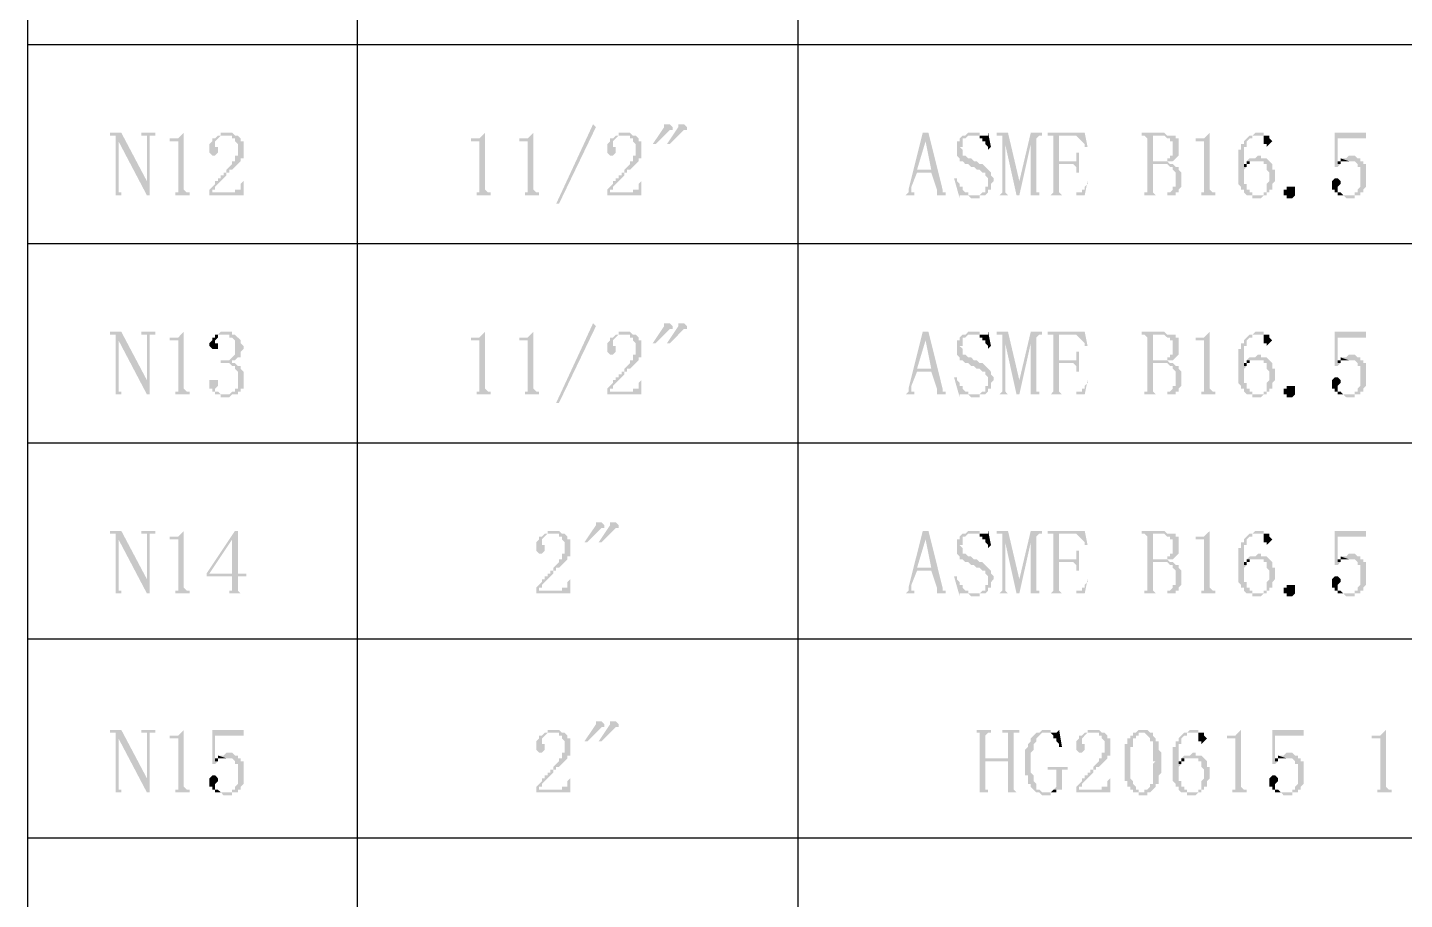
# Model space of a CAD drawing. Extents: x 51 to 246, y 3 to 417.
# Drawn here: x 180.97 to 201.49, y 258.25 to 271.23 of the extents above; entities that cross this region are included whole.
import ezdxf

# ---------------------------------------------------------------- set-up
doc = ezdxf.new("R2010")
doc.units = 0
doc.header["$MEASUREMENT"] = 0
doc.layers.add('_____1', color=160, linetype='Continuous')

msp = doc.modelspace()

# ---------------------------------------------------------------- hatches: boundary and pattern name
at = {"layer": '_____1'}
for points in [[(188.891, 268.605), (188.849, 268.605), (189.399, 269.79), (189.442, 269.748)], [(199.348, 269.663), (199.263, 269.663), (199.221, 269.621), (199.178, 269.621), (199.094, 269.536), (199.094, 269.494), (199.051, 269.494), (199.051, 269.409), (199.009, 269.409), (199.009, 268.901), (199.051, 268.859), (199.051, 268.816), (199.094, 268.816), (199.094, 268.774), (199.136, 268.732), (199.305, 268.732), (199.221, 268.732), (199.221, 268.774), (199.178, 268.774), (199.178, 268.816), (199.136, 268.816), (199.136, 268.901), (199.094, 268.901), (199.094, 269.113), (199.136, 269.155), (199.094, 269.155), (199.094, 269.451), (199.136, 269.451), (199.136, 269.536), (199.178, 269.578), (199.221, 269.578), (199.221, 269.621), (199.432, 269.621), (199.39, 269.621), (199.39, 269.663)], [(196.765, 268.943), (196.765, 268.901), (196.723, 268.859), (196.723, 268.816), (196.681, 268.816), (196.681, 268.774), (196.596, 268.774), (196.596, 268.732), (196.173, 268.732), (196.723, 268.732)], [(199.771, 268.689), (199.729, 268.689), (199.729, 268.732), (199.686, 268.732), (199.686, 268.816), (199.729, 268.816), (199.729, 268.859), (199.856, 268.859), (199.856, 268.732), (199.813, 268.689)], [(188.891, 265.641), (188.849, 265.641), (189.399, 266.827), (189.442, 266.784)], [(199.348, 266.7), (199.263, 266.7), (199.221, 266.657), (199.178, 266.657), (199.094, 266.573), (199.094, 266.53), (199.051, 266.53), (199.051, 266.446), (199.009, 266.446), (199.009, 265.938), (199.051, 265.895), (199.051, 265.853), (199.094, 265.853), (199.094, 265.811), (199.136, 265.768), (199.305, 265.768), (199.221, 265.768), (199.221, 265.811), (199.178, 265.811), (199.178, 265.853), (199.136, 265.853), (199.136, 265.938), (199.094, 265.938), (199.094, 266.149), (199.136, 266.192), (199.094, 266.192), (199.094, 266.488), (199.136, 266.488), (199.136, 266.573), (199.178, 266.615), (199.221, 266.615), (199.221, 266.657), (199.432, 266.657), (199.39, 266.657), (199.39, 266.7)], [(196.765, 265.98), (196.765, 265.938), (196.723, 265.895), (196.723, 265.853), (196.681, 265.853), (196.681, 265.811), (196.596, 265.811), (196.596, 265.768), (196.173, 265.768), (196.723, 265.768)], [(199.771, 265.726), (199.729, 265.726), (199.729, 265.768), (199.686, 265.768), (199.686, 265.853), (199.729, 265.853), (199.729, 265.895), (199.856, 265.895), (199.856, 265.768), (199.813, 265.726)], [(199.348, 263.736), (199.263, 263.736), (199.221, 263.694), (199.178, 263.694), (199.094, 263.609), (199.094, 263.567), (199.051, 263.567), (199.051, 263.482), (199.009, 263.482), (199.009, 262.974), (199.051, 262.932), (199.051, 262.89), (199.094, 262.89), (199.094, 262.847), (199.136, 262.805), (199.305, 262.805), (199.221, 262.805), (199.221, 262.847), (199.178, 262.847), (199.178, 262.89), (199.136, 262.89), (199.136, 262.974), (199.094, 262.974), (199.094, 263.186), (199.136, 263.228), (199.094, 263.228), (199.094, 263.525), (199.136, 263.525), (199.136, 263.609), (199.178, 263.652), (199.221, 263.652), (199.221, 263.694), (199.432, 263.694), (199.39, 263.694), (199.39, 263.736)], [(196.765, 263.017), (196.765, 262.974), (196.723, 262.932), (196.723, 262.89), (196.681, 262.89), (196.681, 262.847), (196.596, 262.847), (196.596, 262.805), (196.173, 262.805), (196.723, 262.805)], [(199.771, 262.763), (199.729, 262.763), (199.729, 262.805), (199.686, 262.805), (199.686, 262.89), (199.729, 262.89), (199.729, 262.932), (199.856, 262.932), (199.856, 262.805), (199.813, 262.763)], [(198.374, 260.773), (198.289, 260.773), (198.247, 260.731), (198.205, 260.731), (198.12, 260.646), (198.12, 260.604), (198.078, 260.604), (198.078, 260.519), (198.035, 260.519), (198.035, 260.011), (198.078, 259.969), (198.078, 259.926), (198.12, 259.926), (198.12, 259.884), (198.162, 259.842), (198.332, 259.842), (198.247, 259.842), (198.247, 259.884), (198.205, 259.884), (198.205, 259.926), (198.162, 259.926), (198.162, 260.011), (198.12, 260.011), (198.12, 260.223), (198.162, 260.265), (198.12, 260.265), (198.12, 260.561), (198.162, 260.561), (198.162, 260.646), (198.205, 260.688), (198.247, 260.688), (198.247, 260.731), (198.459, 260.731), (198.416, 260.731), (198.416, 260.773)]]:
    msp.add_hatch(color=7, dxfattribs=at).paths.add_polyline_path(points)
for points in [[(190.5, 269.79), (190.458, 269.79), (190.458, 269.748), (190.288, 269.494), (190.331, 269.494), (190.542, 269.705), (190.585, 269.705), (190.585, 269.748), (190.542, 269.79)], [(190.712, 269.79), (190.669, 269.79), (190.669, 269.748), (190.5, 269.494), (190.542, 269.494), (190.754, 269.705), (190.796, 269.705), (190.796, 269.748), (190.754, 269.79)], [(182.372, 269.663), (182.203, 269.663), (182.203, 269.621), (182.287, 269.621), (182.287, 269.578), (182.33, 269.536), (182.753, 268.732), (182.753, 268.943)], [(182.287, 269.578), (182.287, 268.732), (182.203, 268.732), (182.414, 268.732), (182.372, 268.732), (182.372, 268.774), (182.33, 268.774), (182.33, 269.536)], [(182.88, 269.663), (182.668, 269.663), (182.668, 269.621), (182.753, 269.621), (182.753, 268.732), (182.795, 268.732), (182.795, 269.621), (182.88, 269.621)], [(183.303, 269.663), (183.219, 269.578), (183.092, 269.578), (183.092, 269.536), (183.219, 269.536), (183.219, 268.774), (183.176, 268.774), (183.176, 268.732), (183.092, 268.732), (183.473, 268.732), (183.388, 268.732), (183.388, 268.774), (183.346, 268.774), (183.303, 268.816)], [(183.938, 269.663), (183.854, 269.663), (183.854, 269.621), (183.811, 269.621), (184.023, 269.621), (184.023, 269.578), (184.065, 269.578), (184.065, 269.536), (184.108, 269.494), (184.108, 269.324), (184.065, 269.324), (184.065, 269.24), (184.023, 269.24), (184.023, 269.197), (183.938, 269.113), (183.938, 269.07), (183.896, 269.07), (183.896, 269.028), (183.854, 269.028), (183.854, 268.986), (183.811, 268.986), (183.811, 268.943), (183.769, 268.943), (183.769, 268.901), (183.727, 268.859), (183.684, 268.816), (183.684, 268.774), (183.727, 268.774), (183.727, 268.816), (183.769, 268.816), (183.769, 268.859), (183.896, 268.986), (183.938, 269.028), (183.938, 269.07), (183.981, 269.07), (183.981, 269.113), (184.023, 269.113), (184.15, 269.24), (184.15, 269.282), (184.192, 269.282), (184.192, 269.536), (184.15, 269.536), (184.15, 269.578), (184.108, 269.621), (184.065, 269.621), (184.023, 269.663), (183.981, 269.663)], [(183.811, 269.621), (183.769, 269.578), (183.727, 269.578), (183.727, 269.536), (183.684, 269.494), (183.684, 269.367), (183.727, 269.324), (183.769, 269.324), (183.811, 269.367), (183.811, 269.451), (183.769, 269.451), (183.769, 269.536), (183.854, 269.621), (183.938, 269.621)], [(187.791, 269.663), (187.706, 269.578), (187.579, 269.578), (187.579, 269.536), (187.706, 269.536), (187.706, 268.774), (187.664, 268.774), (187.664, 268.732), (187.579, 268.732), (187.96, 268.732), (187.875, 268.732), (187.875, 268.774), (187.833, 268.774), (187.791, 268.816)], [(188.51, 269.663), (188.426, 269.578), (188.299, 269.578), (188.299, 269.536), (188.426, 269.536), (188.426, 268.774), (188.383, 268.774), (188.383, 268.732), (188.299, 268.732), (188.68, 268.732), (188.595, 268.732), (188.595, 268.774), (188.553, 268.774), (188.51, 268.816)], [(189.865, 269.663), (189.78, 269.663), (189.78, 269.621), (189.738, 269.621), (189.95, 269.621), (189.95, 269.578), (189.992, 269.578), (189.992, 269.536), (190.034, 269.494), (190.034, 269.324), (189.992, 269.324), (189.992, 269.24), (189.95, 269.24), (189.95, 269.197), (189.865, 269.113), (189.865, 269.07), (189.823, 269.07), (189.823, 269.028), (189.78, 269.028), (189.78, 268.986), (189.738, 268.986), (189.738, 268.943), (189.696, 268.943), (189.696, 268.901), (189.611, 268.816), (189.611, 268.774), (189.653, 268.774), (189.653, 268.816), (189.696, 268.816), (189.696, 268.859), (189.823, 268.986), (189.865, 269.028), (189.865, 269.07), (189.907, 269.07), (189.907, 269.113), (189.95, 269.113), (190.034, 269.197), (190.077, 269.24), (190.077, 269.282), (190.119, 269.282), (190.119, 269.536), (190.077, 269.536), (190.077, 269.578), (190.034, 269.621), (189.992, 269.621), (189.95, 269.663), (189.907, 269.663)], [(189.738, 269.621), (189.696, 269.578), (189.653, 269.578), (189.653, 269.536), (189.611, 269.494), (189.611, 269.367), (189.653, 269.324), (189.696, 269.324), (189.738, 269.367), (189.738, 269.451), (189.696, 269.451), (189.696, 269.536), (189.78, 269.621), (189.865, 269.621)], [(194.31, 269.663), (194.098, 268.816), (194.098, 268.774), (194.056, 268.732), (194.014, 268.732), (194.225, 268.732), (194.183, 268.732), (194.183, 268.774), (194.141, 268.774), (194.141, 268.859), (194.225, 269.07), (194.437, 269.07), (194.225, 269.113), (194.352, 269.536)], [(194.395, 269.663), (194.31, 269.663), (194.352, 269.536), (194.437, 269.113), (194.225, 269.113), (194.437, 269.07), (194.522, 268.816), (194.522, 268.732), (194.437, 268.732), (194.691, 268.732), (194.649, 268.732), (194.649, 268.774), (194.606, 268.774), (194.606, 268.816)], [(195.072, 269.663), (194.987, 269.663), (194.945, 269.621), (194.903, 269.621), (194.86, 269.578), (194.86, 269.536), (194.818, 269.536), (194.818, 269.324), (194.86, 269.282), (194.86, 269.24), (194.903, 269.24), (194.945, 269.197), (194.987, 269.197), (195.03, 269.155), (195.072, 269.155), (195.114, 269.113), (195.157, 269.113), (195.199, 269.07), (195.241, 269.07), (195.241, 269.028), (195.284, 268.986), (195.284, 268.859), (195.241, 268.859), (195.241, 268.774), (195.199, 268.774), (195.157, 268.732), (194.945, 268.732), (194.987, 268.732), (195.03, 268.689), (195.157, 268.689), (195.157, 268.732), (195.241, 268.732), (195.284, 268.774), (195.284, 268.816), (195.326, 268.816), (195.326, 268.901), (195.368, 268.943), (195.368, 268.986), (195.326, 269.028), (195.326, 269.07), (195.199, 269.197), (195.157, 269.197), (195.114, 269.24), (195.072, 269.24), (195.03, 269.282), (194.987, 269.282), (194.945, 269.324), (194.903, 269.324), (194.903, 269.409), (194.86, 269.451), (194.903, 269.451), (194.903, 269.578), (194.945, 269.578), (194.987, 269.621), (195.199, 269.621), (195.157, 269.621), (195.157, 269.663), (195.114, 269.663)], [(195.199, 269.621), (195.072, 269.621), (195.241, 269.621)], [(195.284, 269.663), (195.284, 269.621), (195.114, 269.621), (195.157, 269.621), (195.157, 269.578), (195.199, 269.578), (195.199, 269.536), (195.241, 269.536), (195.241, 269.494), (195.284, 269.451), (195.284, 269.409), (195.326, 269.451)], [(195.58, 269.663), (195.411, 269.663), (195.411, 269.621), (195.495, 269.621), (195.495, 269.578), (195.538, 269.494), (195.707, 268.732), (195.749, 268.943)], [(195.495, 269.578), (195.495, 268.774), (195.453, 268.732), (195.411, 268.732), (195.58, 268.732), (195.538, 268.774), (195.538, 269.494)], [(196.088, 269.663), (195.919, 269.663), (195.749, 268.943), (195.707, 268.732), (195.749, 268.732), (195.919, 269.494), (196.046, 269.621), (196.088, 269.621)], [(196.003, 269.578), (195.919, 269.494), (195.919, 268.732), (195.876, 268.732), (196.088, 268.732), (196.046, 268.732), (196.046, 268.774), (196.003, 268.774)], [(196.723, 269.663), (196.173, 269.663), (196.173, 269.621), (196.596, 269.621), (196.723, 269.494), (196.723, 269.451), (196.765, 269.451)], [(196.215, 269.621), (196.257, 269.621), (196.257, 268.774), (196.215, 268.732), (196.384, 268.732), (196.342, 268.774), (196.342, 269.197), (196.511, 269.197), (196.342, 269.24), (196.342, 269.621), (196.554, 269.621)], [(197.866, 269.663), (197.57, 269.663), (197.57, 269.621), (197.908, 269.621), (197.951, 269.578), (197.993, 269.578), (197.993, 269.536), (198.035, 269.536), (198.035, 269.324), (197.993, 269.324), (197.993, 269.282), (197.951, 269.282), (197.951, 269.24), (197.739, 269.24), (198.035, 269.24), (198.12, 269.324), (198.12, 269.578), (198.078, 269.578), (198.078, 269.621), (197.951, 269.621), (197.908, 269.663)], [(197.57, 269.621), (197.612, 269.621), (197.654, 269.578), (197.654, 268.774), (197.612, 268.774), (197.612, 268.732), (197.781, 268.732), (197.739, 268.774), (197.739, 269.197), (197.993, 269.197), (197.951, 269.24), (197.739, 269.24), (197.739, 269.621), (197.824, 269.621)], [(198.586, 269.663), (198.543, 269.621), (198.501, 269.578), (198.374, 269.578), (198.374, 269.536), (198.501, 269.536), (198.501, 268.774), (198.459, 268.774), (198.459, 268.732), (198.374, 268.732), (198.755, 268.732), (198.67, 268.732), (198.67, 268.774), (198.628, 268.774), (198.586, 268.816)], [(199.432, 269.621), (199.305, 269.621), (199.39, 269.621), (199.39, 269.494), (199.432, 269.494), (199.432, 269.451), (199.517, 269.536), (199.475, 269.578), (199.475, 269.621)], [(200.914, 269.663), (200.448, 269.663), (200.448, 269.155), (200.491, 269.155), (200.533, 269.197), (200.491, 269.197), (200.491, 269.578), (200.914, 269.578)], [(196.638, 269.367), (196.596, 269.367), (196.596, 269.24), (196.342, 269.24), (196.511, 269.197), (196.554, 269.197), (196.596, 269.155), (196.596, 269.07), (196.638, 269.07)], [(199.305, 269.324), (199.263, 269.282), (199.178, 269.282), (199.136, 269.24), (199.39, 269.24), (199.39, 269.197), (199.432, 269.197), (199.432, 269.113), (199.475, 269.07), (199.475, 268.943), (199.432, 268.901), (199.432, 268.774), (199.39, 268.774), (199.39, 268.732), (199.136, 268.732), (199.221, 268.732), (199.221, 268.689), (199.348, 268.689), (199.39, 268.732), (199.432, 268.732), (199.432, 268.774), (199.475, 268.774), (199.475, 268.816), (199.517, 268.816), (199.517, 268.901), (199.559, 268.943), (199.559, 269.113), (199.517, 269.113), (199.517, 269.197), (199.432, 269.282), (199.348, 269.282), (199.348, 269.324)], [(200.702, 269.324), (200.66, 269.324), (200.618, 269.282), (200.533, 269.282), (200.66, 269.24), (200.745, 269.24), (200.787, 269.197), (200.787, 269.155), (200.829, 269.155), (200.829, 268.859), (200.787, 268.816), (200.787, 268.774), (200.745, 268.774), (200.745, 268.732), (200.533, 268.732), (200.575, 268.732), (200.618, 268.689), (200.745, 268.689), (200.745, 268.732), (200.829, 268.732), (200.829, 268.774), (200.872, 268.774), (200.872, 268.816), (200.914, 268.859), (200.914, 269.197), (200.872, 269.197), (200.872, 269.24), (200.829, 269.24), (200.829, 269.282), (200.787, 269.282), (200.745, 269.324)], [(197.993, 269.197), (197.866, 269.197), (197.951, 269.197), (197.993, 269.155), (198.035, 269.155), (198.035, 269.113), (198.078, 269.07), (198.078, 268.859), (198.035, 268.859), (198.035, 268.816), (197.993, 268.774), (197.951, 268.774), (197.951, 268.732), (197.57, 268.732), (198.078, 268.732), (198.078, 268.774), (198.12, 268.774), (198.12, 268.816), (198.162, 268.859), (198.162, 269.07), (198.12, 269.113), (198.12, 269.155), (198.078, 269.155), (198.035, 269.197)], [(199.136, 269.24), (199.136, 269.197), (199.094, 269.197), (199.094, 269.155), (199.136, 269.155), (199.136, 269.197), (199.178, 269.197), (199.178, 269.24), (199.305, 269.24)], [(200.533, 269.282), (200.533, 269.24), (200.491, 269.24), (200.491, 269.197), (200.533, 269.197), (200.533, 269.24), (200.66, 269.24)], [(184.192, 268.943), (184.15, 268.901), (184.15, 268.816), (184.065, 268.816), (184.065, 268.774), (183.684, 268.774), (183.684, 268.732), (184.192, 268.732)], [(190.119, 268.943), (190.077, 268.901), (190.077, 268.816), (189.992, 268.816), (189.992, 268.774), (189.611, 268.774), (189.611, 268.732), (190.119, 268.732)], [(194.818, 268.986), (194.776, 268.986), (194.86, 268.689), (194.86, 268.732), (195.03, 268.732), (194.987, 268.732), (194.987, 268.774), (194.945, 268.774), (194.903, 268.816), (194.903, 268.859), (194.86, 268.859), (194.86, 268.901), (194.818, 268.943)], [(200.448, 268.986), (200.406, 268.943), (200.406, 268.816), (200.448, 268.816), (200.448, 268.774), (200.491, 268.774), (200.491, 268.732), (200.66, 268.732), (200.575, 268.732), (200.533, 268.774), (200.491, 268.774), (200.491, 268.859), (200.533, 268.901), (200.533, 268.943), (200.491, 268.986)], [(195.03, 268.732), (194.903, 268.732), (195.072, 268.732)], [(182.372, 266.7), (182.203, 266.7), (182.203, 266.657), (182.287, 266.657), (182.287, 266.615), (182.33, 266.573), (182.753, 265.768), (182.753, 265.98)], [(182.88, 266.7), (182.668, 266.7), (182.668, 266.657), (182.753, 266.657), (182.753, 265.768), (182.795, 265.768), (182.795, 266.657), (182.88, 266.657)], [(183.303, 266.7), (183.219, 266.615), (183.092, 266.615), (183.092, 266.573), (183.219, 266.573), (183.219, 265.811), (183.176, 265.811), (183.176, 265.768), (183.092, 265.768), (183.473, 265.768), (183.388, 265.768), (183.388, 265.811), (183.346, 265.811), (183.303, 265.853)], [(183.811, 266.657), (183.769, 266.657), (183.769, 266.615), (183.727, 266.615), (183.727, 266.573), (183.684, 266.53), (183.684, 266.488), (183.727, 266.446), (183.811, 266.446), (183.811, 266.53), (183.769, 266.53), (183.769, 266.573), (183.811, 266.615), (183.811, 266.657), (183.896, 266.657)], [(183.938, 266.7), (183.854, 266.7), (183.811, 266.657), (183.981, 266.657), (183.981, 266.615), (184.023, 266.615), (184.065, 266.573), (184.065, 266.361), (183.981, 266.276), (183.854, 266.276), (183.854, 266.234), (183.981, 266.234), (184.023, 266.192), (184.065, 266.192), (184.065, 266.149), (184.108, 266.107), (184.108, 265.853), (184.065, 265.853), (184.065, 265.811), (184.023, 265.811), (183.981, 265.768), (183.896, 265.768), (184.108, 265.768), (184.108, 265.811), (184.15, 265.811), (184.15, 265.853), (184.192, 265.853), (184.192, 266.107), (184.15, 266.149), (184.15, 266.192), (184.108, 266.192), (184.065, 266.234), (184.023, 266.234), (184.023, 266.276), (184.065, 266.276), (184.108, 266.319), (184.15, 266.319), (184.15, 266.403), (184.192, 266.446), (184.192, 266.488), (184.15, 266.53), (184.15, 266.573), (184.065, 266.657), (184.023, 266.657), (184.023, 266.7), (183.981, 266.7)], [(187.791, 266.7), (187.706, 266.615), (187.579, 266.615), (187.579, 266.573), (187.706, 266.573), (187.706, 265.811), (187.664, 265.811), (187.664, 265.768), (187.579, 265.768), (187.96, 265.768), (187.875, 265.768), (187.875, 265.811), (187.833, 265.811), (187.791, 265.853)], [(188.51, 266.7), (188.426, 266.615), (188.299, 266.615), (188.299, 266.573), (188.426, 266.573), (188.426, 265.811), (188.383, 265.811), (188.383, 265.768), (188.299, 265.768), (188.68, 265.768), (188.595, 265.768), (188.595, 265.811), (188.553, 265.811), (188.51, 265.853)], [(189.865, 266.7), (189.78, 266.7), (189.78, 266.657), (189.738, 266.657), (189.95, 266.657), (189.95, 266.615), (189.992, 266.615), (189.992, 266.573), (190.034, 266.53), (190.034, 266.361), (189.992, 266.361), (189.992, 266.276), (189.95, 266.276), (189.95, 266.234), (189.865, 266.149), (189.865, 266.107), (189.823, 266.107), (189.823, 266.065), (189.78, 266.065), (189.78, 266.022), (189.738, 266.022), (189.738, 265.98), (189.696, 265.98), (189.696, 265.938), (189.653, 265.895), (189.611, 265.853), (189.611, 265.811), (189.653, 265.811), (189.653, 265.853), (189.696, 265.853), (189.696, 265.895), (189.865, 266.065), (189.865, 266.107), (189.907, 266.107), (189.907, 266.149), (189.95, 266.149), (190.077, 266.276), (190.077, 266.319), (190.119, 266.319), (190.119, 266.573), (190.077, 266.573), (190.077, 266.615), (190.034, 266.657), (189.992, 266.657), (189.95, 266.7), (189.907, 266.7)], [(189.738, 266.657), (189.696, 266.615), (189.653, 266.615), (189.653, 266.573), (189.611, 266.53), (189.611, 266.403), (189.653, 266.361), (189.696, 266.361), (189.738, 266.403), (189.738, 266.488), (189.696, 266.488), (189.696, 266.573), (189.78, 266.657), (189.865, 266.657)], [(190.5, 266.827), (190.458, 266.827), (190.458, 266.784), (190.288, 266.53), (190.331, 266.53), (190.542, 266.742), (190.585, 266.742), (190.585, 266.784), (190.542, 266.827)], [(190.712, 266.827), (190.669, 266.827), (190.669, 266.784), (190.5, 266.53), (190.542, 266.53), (190.754, 266.742), (190.796, 266.742), (190.796, 266.784), (190.754, 266.827)], [(194.31, 266.7), (194.098, 265.853), (194.098, 265.811), (194.056, 265.768), (194.014, 265.768), (194.225, 265.768), (194.183, 265.768), (194.183, 265.811), (194.141, 265.811), (194.141, 265.895), (194.225, 266.107), (194.437, 266.107), (194.225, 266.149), (194.352, 266.573)], [(194.395, 266.7), (194.31, 266.7), (194.352, 266.573), (194.437, 266.149), (194.225, 266.149), (194.437, 266.107), (194.522, 265.853), (194.522, 265.768), (194.437, 265.768), (194.691, 265.768), (194.649, 265.768), (194.649, 265.811), (194.606, 265.811), (194.606, 265.853)], [(195.072, 266.7), (194.987, 266.7), (194.945, 266.657), (194.903, 266.657), (194.86, 266.615), (194.86, 266.573), (194.818, 266.573), (194.818, 266.361), (194.86, 266.319), (194.86, 266.276), (194.903, 266.276), (194.945, 266.234), (194.987, 266.234), (195.03, 266.192), (195.072, 266.192), (195.114, 266.149), (195.157, 266.149), (195.199, 266.107), (195.241, 266.107), (195.241, 266.065), (195.284, 266.022), (195.284, 265.895), (195.241, 265.895), (195.241, 265.811), (195.199, 265.811), (195.157, 265.768), (194.945, 265.768), (194.987, 265.768), (195.03, 265.726), (195.157, 265.726), (195.157, 265.768), (195.241, 265.768), (195.284, 265.811), (195.284, 265.853), (195.326, 265.853), (195.326, 265.938), (195.368, 265.98), (195.368, 266.022), (195.326, 266.065), (195.326, 266.107), (195.199, 266.234), (195.157, 266.234), (195.114, 266.276), (195.072, 266.276), (195.03, 266.319), (194.987, 266.319), (194.945, 266.361), (194.903, 266.361), (194.903, 266.446), (194.86, 266.488), (194.903, 266.488), (194.903, 266.615), (194.945, 266.615), (194.987, 266.657), (195.199, 266.657), (195.157, 266.657), (195.157, 266.7), (195.114, 266.7)], [(195.199, 266.657), (195.072, 266.657), (195.241, 266.657)], [(195.284, 266.7), (195.284, 266.657), (195.114, 266.657), (195.157, 266.657), (195.157, 266.615), (195.199, 266.615), (195.199, 266.573), (195.241, 266.573), (195.241, 266.53), (195.284, 266.488), (195.284, 266.446), (195.326, 266.488)], [(195.58, 266.7), (195.411, 266.7), (195.411, 266.657), (195.495, 266.657), (195.495, 266.615), (195.538, 266.53), (195.707, 265.768), (195.749, 265.98)], [(196.088, 266.7), (195.919, 266.7), (195.749, 265.98), (195.707, 265.768), (195.749, 265.768), (195.919, 266.53), (196.046, 266.657), (196.088, 266.657)], [(196.723, 266.7), (196.173, 266.7), (196.173, 266.657), (196.596, 266.657), (196.723, 266.53), (196.723, 266.488), (196.765, 266.488)], [(196.215, 266.657), (196.257, 266.657), (196.257, 265.811), (196.215, 265.768), (196.384, 265.768), (196.342, 265.811), (196.342, 266.234), (196.511, 266.234), (196.342, 266.276), (196.342, 266.657), (196.554, 266.657)], [(197.866, 266.7), (197.57, 266.7), (197.57, 266.657), (197.908, 266.657), (197.951, 266.615), (197.993, 266.615), (197.993, 266.573), (198.035, 266.573), (198.035, 266.361), (197.993, 266.361), (197.993, 266.319), (197.951, 266.319), (197.951, 266.276), (197.739, 266.276), (198.035, 266.276), (198.12, 266.361), (198.12, 266.615), (198.078, 266.615), (198.078, 266.657), (197.951, 266.657), (197.908, 266.7)], [(197.57, 266.657), (197.612, 266.657), (197.654, 266.615), (197.654, 265.811), (197.612, 265.811), (197.612, 265.768), (197.781, 265.768), (197.739, 265.811), (197.739, 266.234), (197.993, 266.234), (197.951, 266.276), (197.739, 266.276), (197.739, 266.657), (197.824, 266.657)], [(198.586, 266.7), (198.543, 266.657), (198.501, 266.615), (198.374, 266.615), (198.374, 266.573), (198.501, 266.573), (198.501, 265.811), (198.459, 265.811), (198.459, 265.768), (198.374, 265.768), (198.755, 265.768), (198.67, 265.768), (198.67, 265.811), (198.628, 265.811), (198.586, 265.853)], [(199.432, 266.657), (199.305, 266.657), (199.39, 266.657), (199.39, 266.53), (199.432, 266.53), (199.432, 266.488), (199.517, 266.573), (199.475, 266.615), (199.475, 266.657)], [(200.914, 266.7), (200.448, 266.7), (200.448, 266.192), (200.491, 266.192), (200.533, 266.234), (200.491, 266.234), (200.491, 266.615), (200.914, 266.615)], [(182.287, 266.615), (182.287, 265.768), (182.203, 265.768), (182.414, 265.768), (182.372, 265.768), (182.372, 265.811), (182.33, 265.811), (182.33, 266.573)], [(195.495, 266.615), (195.495, 265.811), (195.453, 265.768), (195.411, 265.768), (195.58, 265.768), (195.538, 265.811), (195.538, 266.53)], [(196.003, 266.615), (195.919, 266.53), (195.919, 265.768), (195.876, 265.768), (196.088, 265.768), (196.046, 265.768), (196.046, 265.811), (196.003, 265.811)], [(196.638, 266.403), (196.596, 266.403), (196.596, 266.276), (196.342, 266.276), (196.511, 266.234), (196.554, 266.234), (196.596, 266.192), (196.596, 266.107), (196.638, 266.107)], [(197.993, 266.234), (197.866, 266.234), (197.951, 266.234), (197.993, 266.192), (198.035, 266.192), (198.035, 266.149), (198.078, 266.107), (198.078, 265.895), (198.035, 265.895), (198.035, 265.853), (197.993, 265.811), (197.951, 265.811), (197.951, 265.768), (197.57, 265.768), (198.078, 265.768), (198.078, 265.811), (198.12, 265.811), (198.12, 265.853), (198.162, 265.895), (198.162, 266.107), (198.12, 266.149), (198.12, 266.192), (198.078, 266.192), (198.035, 266.234)], [(199.136, 266.276), (199.136, 266.234), (199.094, 266.234), (199.094, 266.192), (199.136, 266.192), (199.136, 266.234), (199.178, 266.234), (199.178, 266.276), (199.305, 266.276)], [(199.305, 266.361), (199.263, 266.319), (199.178, 266.319), (199.136, 266.276), (199.39, 266.276), (199.39, 266.234), (199.432, 266.234), (199.432, 266.149), (199.475, 266.107), (199.475, 265.98), (199.432, 265.938), (199.432, 265.811), (199.39, 265.811), (199.39, 265.768), (199.136, 265.768), (199.221, 265.768), (199.221, 265.726), (199.348, 265.726), (199.39, 265.768), (199.432, 265.768), (199.432, 265.811), (199.475, 265.811), (199.475, 265.853), (199.517, 265.853), (199.517, 265.938), (199.559, 265.98), (199.559, 266.149), (199.517, 266.149), (199.517, 266.234), (199.475, 266.276), (199.432, 266.319), (199.348, 266.319), (199.348, 266.361)], [(200.533, 266.319), (200.533, 266.276), (200.491, 266.276), (200.491, 266.234), (200.533, 266.234), (200.533, 266.276), (200.66, 266.276)], [(200.702, 266.361), (200.66, 266.361), (200.618, 266.319), (200.533, 266.319), (200.66, 266.276), (200.745, 266.276), (200.787, 266.234), (200.787, 266.192), (200.829, 266.192), (200.829, 265.895), (200.787, 265.853), (200.787, 265.811), (200.745, 265.811), (200.745, 265.768), (200.533, 265.768), (200.575, 265.768), (200.618, 265.726), (200.745, 265.726), (200.745, 265.768), (200.829, 265.768), (200.829, 265.811), (200.872, 265.811), (200.872, 265.853), (200.914, 265.895), (200.914, 266.234), (200.872, 266.234), (200.872, 266.276), (200.829, 266.276), (200.829, 266.319), (200.787, 266.319), (200.745, 266.361)], [(194.818, 266.022), (194.776, 266.022), (194.86, 265.726), (194.86, 265.768), (195.03, 265.768), (194.987, 265.768), (194.987, 265.811), (194.945, 265.811), (194.903, 265.853), (194.903, 265.895), (194.86, 265.895), (194.86, 265.938), (194.818, 265.98)], [(200.448, 266.022), (200.406, 265.98), (200.406, 265.853), (200.448, 265.853), (200.448, 265.811), (200.491, 265.811), (200.491, 265.768), (200.66, 265.768), (200.575, 265.768), (200.533, 265.811), (200.491, 265.811), (200.491, 265.895), (200.533, 265.938), (200.533, 265.98), (200.491, 266.022)], [(183.727, 265.98), (183.684, 265.98), (183.684, 265.853), (183.727, 265.853), (183.727, 265.811), (183.769, 265.811), (183.769, 265.768), (183.854, 265.768), (183.854, 265.726), (183.981, 265.726), (184.023, 265.768), (184.065, 265.768), (183.854, 265.768), (183.811, 265.811), (183.769, 265.811), (183.769, 265.853), (183.811, 265.895), (183.811, 265.98), (183.769, 265.98)], [(190.119, 265.98), (190.077, 265.938), (190.077, 265.853), (189.992, 265.853), (189.992, 265.811), (189.611, 265.811), (189.611, 265.768), (190.119, 265.768)], [(195.03, 265.768), (194.903, 265.768), (195.072, 265.768)], [(189.484, 263.863), (189.442, 263.863), (189.442, 263.821), (189.272, 263.567), (189.315, 263.567), (189.526, 263.779), (189.569, 263.779), (189.569, 263.821), (189.526, 263.863)], [(189.696, 263.863), (189.653, 263.863), (189.653, 263.821), (189.484, 263.567), (189.526, 263.567), (189.738, 263.779), (189.78, 263.779), (189.78, 263.821), (189.738, 263.863)], [(182.372, 263.736), (182.203, 263.736), (182.203, 263.694), (182.287, 263.694), (182.287, 263.652), (182.33, 263.609), (182.753, 262.805), (182.753, 263.017)], [(182.287, 263.652), (182.287, 262.805), (182.203, 262.805), (182.414, 262.805), (182.372, 262.805), (182.372, 262.847), (182.33, 262.847), (182.33, 263.609)], [(182.88, 263.736), (182.668, 263.736), (182.668, 263.694), (182.753, 263.694), (182.753, 262.805), (182.795, 262.805), (182.795, 263.694), (182.88, 263.694)], [(183.303, 263.736), (183.219, 263.652), (183.092, 263.652), (183.092, 263.609), (183.219, 263.609), (183.219, 262.847), (183.176, 262.847), (183.176, 262.805), (183.092, 262.805), (183.473, 262.805), (183.388, 262.805), (183.388, 262.847), (183.346, 262.847), (183.303, 262.89)], [(184.108, 263.736), (184.065, 263.736), (183.642, 263.101), (183.642, 263.059), (184.023, 263.059), (184.023, 262.847), (183.981, 262.847), (183.981, 262.805), (183.854, 262.805), (184.235, 262.805), (184.15, 262.805), (184.108, 262.847), (184.108, 263.059), (184.235, 263.059), (184.235, 263.101), (183.684, 263.101), (184.023, 263.609)], [(184.108, 263.736), (184.023, 263.609), (184.023, 263.101), (183.684, 263.101), (184.108, 263.101)], [(188.807, 263.736), (188.722, 263.736), (188.722, 263.694), (188.68, 263.694), (188.891, 263.694), (188.891, 263.652), (188.934, 263.652), (188.934, 263.609), (188.976, 263.567), (188.976, 263.398), (188.934, 263.398), (188.934, 263.313), (188.891, 263.313), (188.891, 263.271), (188.807, 263.186), (188.807, 263.144), (188.764, 263.144), (188.764, 263.101), (188.722, 263.101), (188.722, 263.059), (188.68, 263.059), (188.68, 263.017), (188.637, 263.017), (188.637, 262.974), (188.553, 262.89), (188.553, 262.847), (188.595, 262.847), (188.595, 262.89), (188.637, 262.89), (188.637, 262.932), (188.764, 263.059), (188.807, 263.101), (188.807, 263.144), (188.849, 263.144), (188.849, 263.186), (188.891, 263.186), (188.976, 263.271), (189.018, 263.313), (189.018, 263.355), (189.061, 263.355), (189.061, 263.609), (189.018, 263.609), (189.018, 263.652), (188.976, 263.694), (188.934, 263.694), (188.891, 263.736), (188.849, 263.736)], [(188.68, 263.694), (188.637, 263.652), (188.595, 263.652), (188.595, 263.609), (188.553, 263.567), (188.553, 263.44), (188.595, 263.398), (188.637, 263.398), (188.68, 263.44), (188.68, 263.525), (188.637, 263.525), (188.637, 263.609), (188.722, 263.694), (188.807, 263.694)], [(194.31, 263.736), (194.098, 262.89), (194.098, 262.847), (194.056, 262.805), (194.014, 262.805), (194.225, 262.805), (194.183, 262.805), (194.183, 262.847), (194.141, 262.847), (194.141, 262.932), (194.225, 263.144), (194.437, 263.144), (194.225, 263.186), (194.352, 263.609)], [(194.395, 263.736), (194.31, 263.736), (194.352, 263.609), (194.437, 263.186), (194.225, 263.186), (194.437, 263.144), (194.522, 262.89), (194.522, 262.805), (194.437, 262.805), (194.691, 262.805), (194.649, 262.805), (194.649, 262.847), (194.606, 262.847), (194.606, 262.89)], [(195.072, 263.736), (194.987, 263.736), (194.945, 263.694), (194.903, 263.694), (194.86, 263.652), (194.86, 263.609), (194.818, 263.609), (194.818, 263.398), (194.86, 263.355), (194.86, 263.313), (194.903, 263.313), (194.945, 263.271), (194.987, 263.271), (195.03, 263.228), (195.072, 263.228), (195.114, 263.186), (195.157, 263.186), (195.199, 263.144), (195.241, 263.144), (195.241, 263.101), (195.284, 263.059), (195.284, 262.932), (195.241, 262.932), (195.241, 262.847), (195.199, 262.847), (195.157, 262.805), (194.945, 262.805), (194.987, 262.805), (195.03, 262.763), (195.157, 262.763), (195.157, 262.805), (195.241, 262.805), (195.284, 262.847), (195.284, 262.89), (195.326, 262.89), (195.326, 262.974), (195.368, 263.017), (195.368, 263.059), (195.326, 263.101), (195.326, 263.144), (195.199, 263.271), (195.157, 263.271), (195.114, 263.313), (195.072, 263.313), (195.03, 263.355), (194.987, 263.355), (194.945, 263.398), (194.903, 263.398), (194.903, 263.482), (194.86, 263.525), (194.903, 263.525), (194.903, 263.652), (194.945, 263.652), (194.987, 263.694), (195.199, 263.694), (195.157, 263.694), (195.157, 263.736), (195.114, 263.736)], [(195.199, 263.694), (195.072, 263.694), (195.241, 263.694)], [(195.284, 263.736), (195.284, 263.694), (195.114, 263.694), (195.157, 263.694), (195.157, 263.652), (195.199, 263.652), (195.199, 263.609), (195.241, 263.609), (195.241, 263.567), (195.284, 263.525), (195.284, 263.482), (195.326, 263.525)], [(195.58, 263.736), (195.411, 263.736), (195.411, 263.694), (195.495, 263.694), (195.495, 263.652), (195.538, 263.567), (195.707, 262.805), (195.749, 263.017)], [(195.495, 263.652), (195.495, 262.847), (195.453, 262.805), (195.411, 262.805), (195.58, 262.805), (195.538, 262.847), (195.538, 263.567)], [(196.088, 263.736), (195.919, 263.736), (195.749, 263.017), (195.707, 262.805), (195.749, 262.805), (195.919, 263.567), (196.046, 263.694), (196.088, 263.694)], [(196.003, 263.652), (195.919, 263.567), (195.919, 262.805), (195.876, 262.805), (196.088, 262.805), (196.046, 262.805), (196.046, 262.847), (196.003, 262.847)], [(196.723, 263.736), (196.173, 263.736), (196.173, 263.694), (196.596, 263.694), (196.723, 263.567), (196.723, 263.525), (196.765, 263.525)], [(196.215, 263.694), (196.257, 263.694), (196.257, 262.847), (196.215, 262.805), (196.384, 262.805), (196.342, 262.847), (196.342, 263.271), (196.511, 263.271), (196.342, 263.313), (196.342, 263.694), (196.554, 263.694)], [(197.866, 263.736), (197.57, 263.736), (197.57, 263.694), (197.908, 263.694), (197.951, 263.652), (197.993, 263.652), (197.993, 263.609), (198.035, 263.609), (198.035, 263.398), (197.993, 263.398), (197.993, 263.355), (197.951, 263.355), (197.951, 263.313), (197.739, 263.313), (198.035, 263.313), (198.12, 263.398), (198.12, 263.652), (198.078, 263.652), (198.078, 263.694), (197.951, 263.694), (197.908, 263.736)], [(197.57, 263.694), (197.612, 263.694), (197.654, 263.652), (197.654, 262.847), (197.612, 262.847), (197.612, 262.805), (197.781, 262.805), (197.739, 262.847), (197.739, 263.271), (197.993, 263.271), (197.951, 263.313), (197.739, 263.313), (197.739, 263.694), (197.824, 263.694)], [(198.586, 263.736), (198.543, 263.694), (198.501, 263.652), (198.374, 263.652), (198.374, 263.609), (198.501, 263.609), (198.501, 262.847), (198.459, 262.847), (198.459, 262.805), (198.374, 262.805), (198.755, 262.805), (198.67, 262.805), (198.67, 262.847), (198.628, 262.847), (198.586, 262.89)], [(199.432, 263.694), (199.305, 263.694), (199.39, 263.694), (199.39, 263.567), (199.432, 263.567), (199.432, 263.525), (199.517, 263.609), (199.475, 263.652), (199.475, 263.694)], [(200.914, 263.736), (200.448, 263.736), (200.448, 263.228), (200.491, 263.228), (200.533, 263.271), (200.491, 263.271), (200.491, 263.652), (200.914, 263.652)], [(196.638, 263.44), (196.596, 263.44), (196.596, 263.313), (196.342, 263.313), (196.511, 263.271), (196.554, 263.271), (196.596, 263.228), (196.596, 263.144), (196.638, 263.144)], [(199.305, 263.398), (199.263, 263.355), (199.178, 263.355), (199.136, 263.313), (199.39, 263.313), (199.39, 263.271), (199.432, 263.271), (199.432, 263.186), (199.475, 263.144), (199.475, 263.017), (199.432, 262.974), (199.432, 262.847), (199.39, 262.847), (199.39, 262.805), (199.136, 262.805), (199.221, 262.805), (199.221, 262.763), (199.348, 262.763), (199.39, 262.805), (199.432, 262.805), (199.432, 262.847), (199.475, 262.847), (199.475, 262.89), (199.517, 262.89), (199.517, 262.974), (199.559, 263.017), (199.559, 263.186), (199.517, 263.186), (199.517, 263.271), (199.432, 263.355), (199.348, 263.355), (199.348, 263.398)], [(200.702, 263.398), (200.66, 263.398), (200.618, 263.355), (200.533, 263.355), (200.66, 263.313), (200.745, 263.313), (200.787, 263.271), (200.787, 263.228), (200.829, 263.228), (200.829, 262.932), (200.787, 262.89), (200.787, 262.847), (200.745, 262.847), (200.745, 262.805), (200.533, 262.805), (200.575, 262.805), (200.618, 262.763), (200.745, 262.763), (200.745, 262.805), (200.829, 262.805), (200.829, 262.847), (200.872, 262.847), (200.872, 262.89), (200.914, 262.932), (200.914, 263.271), (200.872, 263.271), (200.872, 263.313), (200.829, 263.313), (200.829, 263.355), (200.787, 263.355), (200.745, 263.398)], [(197.993, 263.271), (197.866, 263.271), (197.951, 263.271), (197.993, 263.228), (198.035, 263.228), (198.035, 263.186), (198.078, 263.144), (198.078, 262.932), (198.035, 262.932), (198.035, 262.89), (197.993, 262.847), (197.951, 262.847), (197.951, 262.805), (197.57, 262.805), (198.078, 262.805), (198.078, 262.847), (198.12, 262.847), (198.12, 262.89), (198.162, 262.932), (198.162, 263.144), (198.12, 263.186), (198.12, 263.228), (198.078, 263.228), (198.035, 263.271)], [(199.136, 263.313), (199.136, 263.271), (199.094, 263.271), (199.094, 263.228), (199.136, 263.228), (199.136, 263.271), (199.178, 263.271), (199.178, 263.313), (199.305, 263.313)], [(200.533, 263.355), (200.533, 263.313), (200.491, 263.313), (200.491, 263.271), (200.533, 263.271), (200.533, 263.313), (200.66, 263.313)], [(189.061, 263.017), (189.018, 262.974), (189.018, 262.89), (188.934, 262.89), (188.934, 262.847), (188.553, 262.847), (188.553, 262.805), (189.061, 262.805)], [(194.818, 263.059), (194.776, 263.059), (194.86, 262.763), (194.86, 262.805), (195.03, 262.805), (194.987, 262.805), (194.987, 262.847), (194.945, 262.847), (194.903, 262.89), (194.903, 262.932), (194.86, 262.932), (194.86, 262.974), (194.818, 263.017)], [(200.448, 263.059), (200.406, 263.017), (200.406, 262.89), (200.448, 262.89), (200.448, 262.847), (200.491, 262.847), (200.491, 262.805), (200.66, 262.805), (200.575, 262.805), (200.533, 262.847), (200.491, 262.847), (200.491, 262.932), (200.533, 262.974), (200.533, 263.017), (200.491, 263.059)], [(195.03, 262.805), (194.903, 262.805), (195.072, 262.805)], [(189.484, 260.9), (189.442, 260.9), (189.442, 260.858), (189.272, 260.604), (189.315, 260.604), (189.526, 260.815), (189.569, 260.815), (189.569, 260.858), (189.526, 260.9)], [(189.696, 260.9), (189.653, 260.9), (189.653, 260.858), (189.484, 260.604), (189.526, 260.604), (189.738, 260.815), (189.78, 260.815), (189.78, 260.858), (189.738, 260.9)], [(182.372, 260.773), (182.203, 260.773), (182.203, 260.731), (182.287, 260.731), (182.287, 260.688), (182.33, 260.646), (182.753, 259.842), (182.753, 260.053)], [(182.88, 260.773), (182.668, 260.773), (182.668, 260.731), (182.753, 260.731), (182.753, 259.842), (182.795, 259.842), (182.795, 260.731), (182.88, 260.731)], [(183.303, 260.773), (183.219, 260.688), (183.092, 260.688), (183.092, 260.646), (183.219, 260.646), (183.219, 259.884), (183.176, 259.884), (183.176, 259.842), (183.092, 259.842), (183.473, 259.842), (183.388, 259.842), (183.388, 259.884), (183.346, 259.884), (183.303, 259.926)], [(184.192, 260.773), (183.727, 260.773), (183.727, 260.265), (183.769, 260.265), (183.811, 260.307), (183.769, 260.307), (183.769, 260.688), (184.192, 260.688)], [(188.807, 260.773), (188.722, 260.773), (188.722, 260.731), (188.68, 260.731), (188.891, 260.731), (188.891, 260.688), (188.934, 260.688), (188.934, 260.646), (188.976, 260.604), (188.976, 260.434), (188.934, 260.434), (188.934, 260.35), (188.891, 260.35), (188.891, 260.307), (188.807, 260.223), (188.807, 260.18), (188.764, 260.18), (188.764, 260.138), (188.722, 260.138), (188.722, 260.096), (188.68, 260.096), (188.68, 260.053), (188.637, 260.053), (188.637, 260.011), (188.553, 259.926), (188.553, 259.884), (188.595, 259.884), (188.595, 259.926), (188.637, 259.926), (188.637, 259.969), (188.807, 260.138), (188.807, 260.18), (188.849, 260.18), (188.849, 260.223), (188.891, 260.223), (188.976, 260.307), (189.018, 260.35), (189.018, 260.392), (189.061, 260.392), (189.061, 260.646), (189.018, 260.646), (189.018, 260.688), (188.976, 260.731), (188.934, 260.731), (188.891, 260.773), (188.849, 260.773)], [(188.68, 260.731), (188.637, 260.688), (188.595, 260.688), (188.595, 260.646), (188.553, 260.604), (188.553, 260.477), (188.595, 260.434), (188.637, 260.434), (188.68, 260.477), (188.68, 260.561), (188.637, 260.561), (188.637, 260.646), (188.722, 260.731), (188.807, 260.731)], [(195.326, 260.773), (195.114, 260.773), (195.114, 260.731), (195.157, 260.731), (195.157, 259.842), (195.114, 259.842), (195.326, 259.842), (195.284, 259.842), (195.284, 259.884), (195.241, 259.884), (195.241, 260.307), (195.58, 260.307), (195.241, 260.35), (195.241, 260.688), (195.284, 260.731), (195.326, 260.731)], [(195.749, 260.773), (195.495, 260.773), (195.495, 260.731), (195.58, 260.731), (195.58, 260.35), (195.241, 260.35), (195.58, 260.307), (195.58, 259.842), (195.495, 259.842), (195.749, 259.842), (195.707, 259.842), (195.665, 259.884), (195.665, 260.731), (195.749, 260.731)], [(196.13, 260.773), (196.088, 260.773), (196.046, 260.731), (196.003, 260.731), (195.919, 260.646), (195.919, 260.604), (195.876, 260.561), (195.876, 260.519), (195.834, 260.477), (195.834, 260.096), (195.876, 260.096), (195.876, 259.969), (195.919, 259.969), (195.919, 259.926), (195.961, 259.884), (196.003, 259.842), (196.046, 259.842), (196.088, 259.799), (196.215, 259.799), (196.215, 259.842), (196.257, 259.842), (196.088, 259.842), (196.046, 259.884), (196.003, 259.884), (196.003, 259.969), (195.961, 260.011), (195.961, 260.096), (195.919, 260.138), (195.919, 260.434), (195.961, 260.477), (195.961, 260.561), (196.003, 260.604), (196.003, 260.646), (196.088, 260.731), (196.257, 260.731), (196.215, 260.731), (196.215, 260.773), (196.173, 260.773)], [(196.342, 260.773), (196.3, 260.731), (196.13, 260.731), (196.215, 260.731), (196.257, 260.688), (196.257, 260.646), (196.3, 260.646), (196.3, 260.604), (196.342, 260.561), (196.342, 260.519), (196.384, 260.519)], [(196.85, 260.773), (196.765, 260.773), (196.765, 260.731), (196.723, 260.731), (196.935, 260.731), (196.935, 260.688), (196.977, 260.688), (196.977, 260.646), (197.019, 260.604), (197.019, 260.434), (196.977, 260.434), (196.977, 260.35), (196.935, 260.35), (196.935, 260.307), (196.85, 260.223), (196.85, 260.18), (196.808, 260.18), (196.808, 260.138), (196.765, 260.138), (196.765, 260.096), (196.723, 260.096), (196.723, 260.053), (196.681, 260.053), (196.681, 260.011), (196.596, 259.926), (196.596, 259.884), (196.638, 259.884), (196.638, 259.926), (196.681, 259.926), (196.681, 259.969), (196.808, 260.096), (196.85, 260.138), (196.85, 260.18), (196.892, 260.18), (196.892, 260.223), (196.935, 260.223), (197.062, 260.35), (197.062, 260.392), (197.104, 260.392), (197.104, 260.646), (197.062, 260.646), (197.062, 260.688), (197.019, 260.731), (196.977, 260.731), (196.935, 260.773), (196.892, 260.773)], [(196.723, 260.731), (196.681, 260.688), (196.638, 260.688), (196.638, 260.646), (196.596, 260.604), (196.596, 260.477), (196.638, 260.434), (196.681, 260.434), (196.723, 260.477), (196.723, 260.561), (196.681, 260.561), (196.681, 260.646), (196.765, 260.731), (196.85, 260.731)], [(197.443, 260.731), (197.443, 260.688), (197.4, 260.688), (197.4, 260.646), (197.358, 260.646), (197.358, 260.561), (197.316, 260.561), (197.316, 260.011), (197.358, 260.011), (197.358, 259.926), (197.4, 259.926), (197.4, 259.884), (197.443, 259.884), (197.443, 259.842), (197.527, 259.842), (197.527, 259.799), (197.654, 259.799), (197.654, 259.842), (197.697, 259.842), (197.527, 259.842), (197.527, 259.884), (197.485, 259.884), (197.485, 259.926), (197.443, 259.969), (197.443, 260.011), (197.4, 260.053), (197.4, 260.519), (197.443, 260.519), (197.443, 260.646), (197.485, 260.646), (197.485, 260.688), (197.527, 260.688), (197.527, 260.731), (197.57, 260.731)], [(197.57, 260.773), (197.527, 260.773), (197.485, 260.731), (197.443, 260.731), (197.612, 260.731), (197.697, 260.646), (197.697, 260.604), (197.739, 260.604), (197.739, 260.307), (197.781, 260.307), (197.739, 260.265), (197.739, 259.969), (197.697, 259.969), (197.697, 259.926), (197.654, 259.884), (197.612, 259.884), (197.612, 259.842), (197.57, 259.842), (197.697, 259.842), (197.739, 259.884), (197.781, 259.926), (197.781, 259.969), (197.824, 259.969), (197.824, 260.096), (197.866, 260.138), (197.866, 260.434), (197.824, 260.477), (197.824, 260.604), (197.781, 260.604), (197.781, 260.646), (197.739, 260.688), (197.739, 260.731), (197.697, 260.731), (197.654, 260.773), (197.612, 260.773)], [(198.459, 260.731), (198.332, 260.731), (198.416, 260.731), (198.416, 260.604), (198.459, 260.604), (198.459, 260.561), (198.501, 260.604), (198.543, 260.646), (198.501, 260.688), (198.501, 260.731)], [(199.051, 260.773), (198.967, 260.688), (198.84, 260.688), (198.84, 260.646), (198.967, 260.646), (198.967, 259.884), (198.924, 259.884), (198.924, 259.842), (198.84, 259.842), (199.221, 259.842), (199.136, 259.842), (199.136, 259.884), (199.094, 259.884), (199.051, 259.926)], [(199.983, 260.773), (199.517, 260.773), (199.517, 260.265), (199.559, 260.265), (199.602, 260.307), (199.559, 260.307), (199.559, 260.688), (199.983, 260.688)], [(201.21, 260.773), (201.126, 260.688), (200.999, 260.688), (200.999, 260.646), (201.126, 260.646), (201.126, 259.884), (201.083, 259.884), (201.083, 259.842), (200.999, 259.842), (201.38, 259.842), (201.295, 259.842), (201.295, 259.884), (201.253, 259.884), (201.21, 259.926)], [(182.287, 260.688), (182.287, 259.842), (182.203, 259.842), (182.414, 259.842), (182.372, 259.842), (182.372, 259.884), (182.33, 259.884), (182.33, 260.646)], [(183.811, 260.392), (183.811, 260.35), (183.769, 260.35), (183.769, 260.307), (183.811, 260.307), (183.811, 260.35), (183.938, 260.35)], [(183.981, 260.434), (183.938, 260.434), (183.896, 260.392), (183.811, 260.392), (183.938, 260.35), (184.023, 260.35), (184.065, 260.307), (184.065, 260.265), (184.108, 260.265), (184.108, 259.969), (184.065, 259.926), (184.065, 259.884), (184.023, 259.884), (184.023, 259.842), (183.811, 259.842), (183.854, 259.842), (183.896, 259.799), (184.023, 259.799), (184.023, 259.842), (184.108, 259.842), (184.108, 259.884), (184.15, 259.884), (184.15, 259.926), (184.192, 259.969), (184.192, 260.307), (184.15, 260.307), (184.15, 260.35), (184.108, 260.35), (184.108, 260.392), (184.065, 260.392), (184.023, 260.434)], [(198.162, 260.35), (198.162, 260.307), (198.12, 260.307), (198.12, 260.265), (198.162, 260.265), (198.162, 260.307), (198.205, 260.307), (198.205, 260.35), (198.332, 260.35)], [(198.332, 260.434), (198.289, 260.392), (198.205, 260.392), (198.162, 260.35), (198.416, 260.35), (198.416, 260.307), (198.459, 260.307), (198.459, 260.223), (198.501, 260.18), (198.501, 260.053), (198.459, 260.011), (198.459, 259.884), (198.416, 259.884), (198.416, 259.842), (198.162, 259.842), (198.247, 259.842), (198.247, 259.799), (198.374, 259.799), (198.416, 259.842), (198.459, 259.842), (198.459, 259.884), (198.501, 259.884), (198.501, 259.926), (198.543, 259.926), (198.543, 260.011), (198.586, 260.053), (198.586, 260.223), (198.543, 260.223), (198.543, 260.307), (198.501, 260.35), (198.459, 260.392), (198.374, 260.392), (198.374, 260.434)], [(199.602, 260.392), (199.602, 260.35), (199.559, 260.35), (199.559, 260.307), (199.602, 260.307), (199.602, 260.35), (199.729, 260.35)], [(199.771, 260.434), (199.729, 260.434), (199.686, 260.392), (199.602, 260.392), (199.729, 260.35), (199.813, 260.35), (199.856, 260.307), (199.856, 260.265), (199.898, 260.265), (199.898, 259.969), (199.856, 259.926), (199.856, 259.884), (199.813, 259.884), (199.813, 259.842), (199.602, 259.842), (199.644, 259.842), (199.686, 259.799), (199.813, 259.799), (199.813, 259.842), (199.898, 259.842), (199.898, 259.884), (199.94, 259.884), (199.94, 259.926), (199.983, 259.969), (199.983, 260.307), (199.94, 260.307), (199.94, 260.35), (199.898, 260.35), (199.898, 260.392), (199.856, 260.392), (199.813, 260.434)], [(183.727, 260.096), (183.684, 260.053), (183.684, 259.926), (183.727, 259.926), (183.727, 259.884), (183.769, 259.884), (183.769, 259.842), (183.938, 259.842), (183.854, 259.842), (183.811, 259.884), (183.769, 259.884), (183.769, 259.969), (183.811, 260.011), (183.811, 260.053), (183.769, 260.096)], [(196.469, 260.223), (196.173, 260.223), (196.173, 260.18), (196.3, 260.18), (196.3, 259.926), (196.257, 259.884), (196.384, 259.884), (196.384, 260.18), (196.469, 260.18)], [(199.517, 260.096), (199.475, 260.053), (199.475, 259.926), (199.517, 259.926), (199.517, 259.884), (199.559, 259.884), (199.559, 259.842), (199.729, 259.842), (199.644, 259.842), (199.602, 259.884), (199.559, 259.884), (199.559, 259.969), (199.602, 260.011), (199.602, 260.053), (199.559, 260.096)], [(189.061, 260.053), (189.018, 260.011), (189.018, 259.926), (188.934, 259.926), (188.934, 259.884), (188.553, 259.884), (188.553, 259.842), (189.061, 259.842)], [(196.257, 259.884), (196.215, 259.842), (196.173, 259.842), (196.3, 259.842), (196.3, 259.884), (196.342, 259.884)], [(197.104, 260.053), (197.062, 260.011), (197.062, 259.926), (196.977, 259.926), (196.977, 259.884), (196.596, 259.884), (196.596, 259.842), (197.104, 259.842)]]:
    msp.add_hatch(color=7, dxfattribs=at).paths.add_polyline_path(points, is_closed=False)

# ---------------------------------------------------------------- linework, layer by layer
at = {"layer": '_____1', "color": 7}
for p, q in [((180.975, 308.059), (180.975, 250.317)), ((185.886, 308.059), (185.886, 250.317)), ((192.447, 308.059), (192.447, 250.317)), ((180.975, 270.975), (233.468, 270.975)), ((180.975, 268.012), (233.468, 268.012)), ((180.975, 265.049), (233.468, 265.049)), ((180.975, 262.128), (233.468, 262.128)), ((180.975, 259.164), (233.468, 259.164))]:
    msp.add_line(p, q, dxfattribs=at)

doc.saveas('drawing.dxf')
